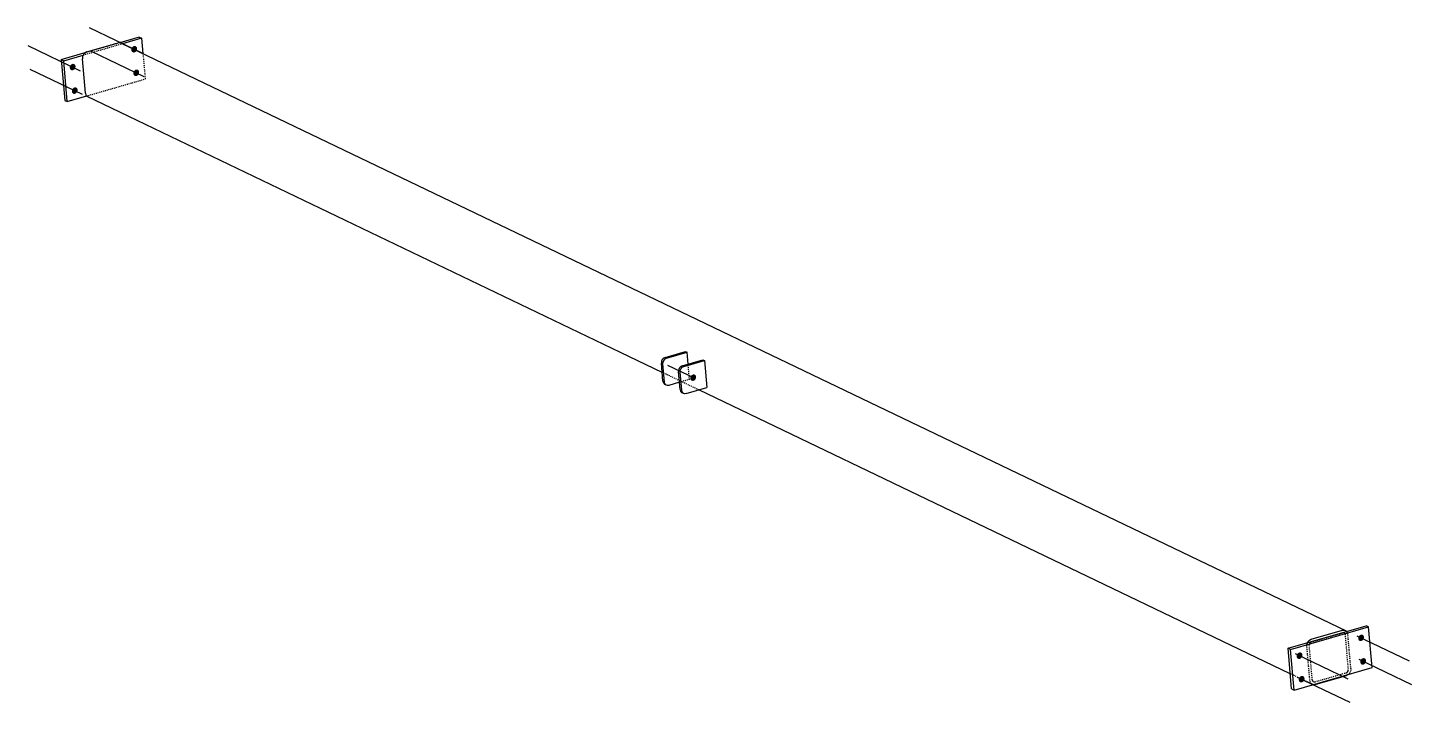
# Model space of a CAD drawing. Header units: millimetres. Extents: x 27 to 41002, y 3 to 1418.
# Drawn here: x 27 to 2887, y 23 to 1418 of the extents above; entities that cross this region are included whole.
import ezdxf

# ---------------------------------------------------------------- set-up
doc = ezdxf.new("R2010")
doc.units = ezdxf.units.MM
doc.linetypes.add('DXK_LINE_DOT2', pattern=[3.9198, 1.9599, -1.9599])
doc.layers.add('STÅL', color=7, linetype='Continuous')

msp = doc.modelspace()

# ---------------------------------------------------------------- hatches: boundary and pattern name
at = {"layer": 'STÅL', "linetype": 'Continuous'}
for points in [[(242.3, 1376.3), (243, 1377.6), (244, 1378.7), (245.1, 1379.5), (246.2, 1380.2), (247.5, 1380.5), (248.7, 1380.6), (249.9, 1380.4), (251, 1379.9), (251.9, 1379.1), (252.6, 1378.1), (253.1, 1376.9), (253.4, 1375.5), (253.3, 1374.1), (253.1, 1372.7), (252.6, 1371.4), (251.8, 1370.1), (250.9, 1369), (249.8, 1368.1), (248.6, 1367.5), (247.4, 1367.1), (246.1, 1367.1), (244.9, 1367.3), (243.9, 1367.8), (243, 1368.6), (242.2, 1369.6), (241.7, 1370.8), (241.5, 1372.1), (241.5, 1373.5), (241.8, 1374.9)], [(115.1, 1339.4), (115.9, 1340.7), (116.8, 1341.8), (117.9, 1342.7), (119.1, 1343.3), (120.3, 1343.7), (121.5, 1343.7), (122.7, 1343.5), (123.8, 1343), (124.7, 1342.2), (125.4, 1341.2), (125.9, 1340), (126.2, 1338.7), (126.2, 1337.3), (125.9, 1335.9), (125.4, 1334.5), (124.6, 1333.2), (123.7, 1332.1), (122.6, 1331.3), (121.4, 1330.6), (120.2, 1330.3), (119, 1330.2), (117.8, 1330.4), (116.7, 1330.9), (115.8, 1331.7), (115.1, 1332.7), (114.6, 1333.9), (114.3, 1335.2), (114.3, 1336.6), (114.6, 1338.1)], [(246.5, 1327.6), (247.3, 1328.9), (248.2, 1330), (249.3, 1330.9), (250.5, 1331.5), (251.7, 1331.9), (253, 1331.9), (254.2, 1331.7), (255.2, 1331.2), (256.2, 1330.4), (256.9, 1329.4), (257.4, 1328.2), (257.6, 1326.9), (257.6, 1325.5), (257.3, 1324.1), (256.8, 1322.7), (256.1, 1321.4), (255.1, 1320.3), (254.1, 1319.5), (252.9, 1318.8), (251.6, 1318.5), (250.4, 1318.4), (249.2, 1318.6), (248.1, 1319.1), (247.2, 1319.9), (246.5, 1320.9), (246, 1322.1), (245.7, 1323.4), (245.8, 1324.8), (246, 1326.3)], [(119.4, 1290.7), (120.1, 1292), (121, 1293.1), (122.1, 1294), (123.3, 1294.6), (124.6, 1295), (125.8, 1295), (127, 1294.8), (128.1, 1294.3), (129, 1293.5), (129.7, 1292.5), (130.2, 1291.3), (130.4, 1290), (130.4, 1288.6), (130.2, 1287.2), (129.6, 1285.8), (128.9, 1284.6), (128, 1283.5), (126.9, 1282.6), (125.7, 1281.9), (124.5, 1281.6), (123.2, 1281.5), (122, 1281.7), (121, 1282.3), (120, 1283), (119.3, 1284), (118.8, 1285.2), (118.6, 1286.6), (118.6, 1288), (118.9, 1289.4)], [(1397.6, 697.2), (1398.4, 698.5), (1399.3, 699.5), (1400.4, 700.4), (1401.6, 701.1), (1402.8, 701.4), (1404.1, 701.5), (1405.2, 701.3), (1406.3, 700.7), (1407.2, 700), (1408, 699), (1408.5, 697.8), (1408.7, 696.4), (1408.7, 695), (1408.4, 693.6), (1407.9, 692.3), (1407.2, 691), (1406.2, 689.9), (1405.1, 689), (1404, 688.4), (1402.7, 688), (1401.5, 688), (1400.3, 688.2), (1399.2, 688.7), (1398.3, 689.5), (1397.6, 690.5), (1397.1, 691.7), (1396.8, 693), (1396.8, 694.4), (1397.1, 695.8)], [(2778, 159.1), (2778.8, 160.3), (2779.7, 161.4), (2780.8, 162.3), (2782, 162.9), (2783.2, 163.3), (2784.5, 163.4), (2785.6, 163.1), (2786.7, 162.6), (2787.6, 161.8), (2788.4, 160.8), (2788.8, 159.6), (2789.1, 158.3), (2789.1, 156.9), (2788.8, 155.5), (2788.3, 154.1), (2787.6, 152.9), (2786.6, 151.8), (2785.5, 150.9), (2784.3, 150.3), (2783.1, 149.9), (2781.9, 149.8), (2780.7, 150.1), (2779.6, 150.6), (2778.7, 151.4), (2778, 152.4), (2777.5, 153.6), (2777.2, 154.9), (2777.2, 156.3), (2777.5, 157.7)], [(2650.9, 122.2), (2651.6, 123.5), (2652.5, 124.6), (2653.6, 125.4), (2654.8, 126.1), (2656, 126.4), (2657.3, 126.5), (2658.5, 126.3), (2659.5, 125.7), (2660.5, 125), (2661.2, 124), (2661.7, 122.8), (2661.9, 121.4), (2661.9, 120), (2661.6, 118.6), (2661.1, 117.3), (2660.4, 116), (2659.4, 114.9), (2658.4, 114), (2657.2, 113.4), (2655.9, 113), (2654.7, 113), (2653.5, 113.2), (2652.4, 113.7), (2651.5, 114.5), (2650.8, 115.5), (2650.3, 116.7), (2650.1, 118), (2650.1, 119.4), (2650.3, 120.8)], [(2782.3, 110.4), (2783, 111.7), (2784, 112.7), (2785, 113.6), (2786.2, 114.3), (2787.5, 114.6), (2788.7, 114.7), (2789.9, 114.5), (2791, 113.9), (2791.9, 113.2), (2792.6, 112.2), (2793.1, 111), (2793.4, 109.6), (2793.3, 108.2), (2793.1, 106.8), (2792.6, 105.5), (2791.8, 104.2), (2790.9, 103.1), (2789.8, 102.2), (2788.6, 101.6), (2787.4, 101.2), (2786.1, 101.2), (2784.9, 101.4), (2783.9, 101.9), (2783, 102.7), (2782.2, 103.7), (2781.7, 104.9), (2781.5, 106.2), (2781.5, 107.6), (2781.8, 109)], [(2655.1, 73.5), (2655.9, 74.8), (2656.8, 75.9), (2657.9, 76.8), (2659.1, 77.4), (2660.3, 77.8), (2661.5, 77.8), (2662.7, 77.6), (2663.8, 77.1), (2664.7, 76.3), (2665.4, 75.3), (2665.9, 74.1), (2666.2, 72.8), (2666.2, 71.4), (2665.9, 70), (2665.4, 68.6), (2664.6, 67.3), (2663.7, 66.2), (2662.6, 65.3), (2661.4, 64.7), (2660.2, 64.4), (2659, 64.3), (2657.8, 64.5), (2656.7, 65), (2655.8, 65.8), (2655.1, 66.8), (2654.6, 68), (2654.3, 69.3), (2654.3, 70.7), (2654.6, 72.2)]]:
    msp.add_hatch(color=96, dxfattribs=at).paths.add_polyline_path(points)

# ---------------------------------------------------------------- linework, layer by layer
at = {"layer": 'STÅL', "color": 96, "linetype": 'Continuous'}
for p, q in [((154.4, 1418.5), (263.1, 1366.3)), ((27.3, 1381.6), (136, 1329.4)), ((158.7, 1369.8), (267.4, 1317.6)), ((31.5, 1332.9), (140.2, 1280.7)), ((1406.7, 692.8), (1350.4, 719.9)), ((2774, 161), (2882.7, 108.8)), ((2646.8, 124.1), (2755.5, 71.9)), ((2778.3, 112.3), (2887, 60.1)), ((2651.1, 75.5), (2759.8, 23.3))]:
    msp.add_line(p, q, dxfattribs=at)
at = {"layer": 'STÅL', "color": 7, "linetype": 'DXK_LINE_DOT2'}
for p, q in [((223.4, 1385.1), (142, 1361.5)), ((217.6, 1387.4), (146.3, 1366.8)), ((265.6, 1364.9), (270.2, 1312.3)), ((149.4, 1277.3), (270.2, 1312.3)), ((1395, 691.1), (1392.3, 722.9)), ((1414.4, 669.3), (1338.6, 705.7)), ((1395, 691.1), (1374.5, 685.2)), ((2671, 139.6), (2671.4, 144.1)), ((2671.4, 144.1), (2672.5, 146.8)), ((2676.2, 143.4), (2676, 141.1)), ((2677.2, 145.5), (2676.2, 143.4)), ((2678.7, 147.2), (2677.2, 145.5)), ((2680.6, 148.2), (2678.7, 147.2)), ((2680.6, 148.2), (2745.1, 166.9)), ((2747.1, 167), (2745.1, 166.9)), ((2748.8, 166.3), (2747.1, 167)), ((2750.1, 164.8), (2748.8, 166.3)), ((2750.7, 162.7), (2750.1, 164.8)), ((2756.9, 91.6), (2750.7, 162.7)), ((2754.6, 168.3), (2753, 170.1)), ((2755.7, 164.2), (2754.6, 168.3)), ((2762, 93.1), (2755.7, 164.2)), ((2677.2, 68.5), (2671, 139.6)), ((2682.3, 70), (2676, 141.1)), ((2754.2, 85.5), (2755.7, 87.2)), ((2755.7, 87.2), (2756.7, 89.3)), ((2756.7, 89.3), (2756.9, 91.6)), ((2761.6, 88.5), (2759.7, 84.3)), ((2762, 93.1), (2761.6, 88.5)), ((2680.9, 61.4), (2636.8, 82.5)), ((2678.3, 64.4), (2677.2, 68.5)), ((2680.9, 61.4), (2678.3, 64.4)), ((2684.4, 59.9), (2680.9, 61.4)), ((2682.3, 70), (2682.8, 67.9)), ((2682.8, 67.9), (2684.1, 66.4)), ((2684.1, 66.4), (2685.9, 65.7)), ((2684.4, 59.9), (2684.9, 60)), ((2685.9, 65.7), (2687.9, 65.8)), ((2687.9, 65.8), (2752.3, 84.5)), ((2752.3, 84.5), (2754.2, 85.5)), ((2756.6, 80.9), (2756.1, 80.6)), ((2759.7, 84.3), (2756.6, 80.9))]:
    msp.add_line(p, q, dxfattribs=at)
at = {"layer": 'STÅL', "color": 2, "linetype": 'Continuous'}
for p, q in [((149.7, 1368.5), (214.1, 1387.2)), ((218.1, 1387.5), (214.1, 1387.2)), ((257.6, 1399.1), (217.6, 1387.4)), ((221.6, 1386), (218.1, 1387.5)), ((221.6, 1386), (2752.1, 171.3)), ((262.8, 1396.5), (223.4, 1385.1)), ((257.6, 1399.1), (262.8, 1396.5)), ((262.8, 1396.5), (265.6, 1364.9)), ((96.5, 1352.3), (146.3, 1366.8)), ((96.5, 1352.3), (103.9, 1268.1)), ((96.5, 1352.3), (101.7, 1349.8)), ((101.7, 1349.8), (142, 1361.5)), ((109.1, 1265.6), (101.7, 1349.8)), ((140.9, 1358.9), (140.5, 1354.3)), ((146.7, 1283.2), (140.5, 1354.3)), ((142.7, 1363.1), (140.9, 1358.9)), ((145.8, 1366.5), (142.7, 1363.1)), ((149.7, 1368.5), (145.8, 1366.5)), ((103.9, 1268.1), (109.1, 1265.6)), ((109.1, 1265.6), (149.4, 1277.3)), ((146.7, 1283.2), (147.8, 1279.1)), ((147.8, 1279.1), (150.4, 1276.1)), ((1338.6, 705.7), (150.4, 1276.1)), ((1344.6, 736.5), (1387, 748.8)), ((1347.7, 735), (1390.1, 747.3)), ((1387, 748.8), (1390.1, 747.3)), ((1392.3, 722.9), (1390.1, 747.3)), ((1337.3, 728.5), (1336.9, 724.7)), ((1340.2, 687.2), (1336.9, 724.7)), ((1338.8, 732), (1337.3, 728.5)), ((1341.4, 734.9), (1338.8, 732)), ((1340.1, 723.2), (1340.4, 726.9)), ((1343.3, 685.7), (1340.1, 723.2)), ((1340.4, 726.9), (1342, 730.5)), ((1344.6, 736.5), (1341.4, 734.9)), ((1342, 730.5), (1344.6, 733.3)), ((1344.6, 733.3), (1347.7, 735)), ((1377, 717.8), (1374.5, 714.9)), ((1380.2, 719.4), (1377, 717.8)), ((1377.6, 713.4), (1380.2, 716.2)), ((1380.2, 719.4), (1422.6, 731.7)), ((1380.2, 716.2), (1383.4, 717.9)), ((1383.4, 717.9), (1425.8, 730.2)), ((1422.6, 731.7), (1425.8, 730.2)), ((1425.8, 730.2), (1430.7, 674)), ((1340.2, 687.2), (1341.2, 683.8)), ((1372.9, 711.4), (1372.6, 707.6)), ((1375.8, 670.1), (1372.6, 707.6)), ((1374.5, 714.9), (1372.9, 711.4)), ((1375.7, 706.1), (1376, 709.8)), ((1379, 668.6), (1375.7, 706.1)), ((1376, 709.8), (1377.6, 713.4)), ((1341.2, 683.8), (1343.3, 681.3)), ((1344.3, 682.3), (1343.3, 685.7)), ((1343.3, 681.3), (1346.4, 679.8)), ((1346.4, 679.8), (1344.3, 682.3)), ((1349.3, 678.6), (1346.4, 679.8)), ((1352.6, 678.8), (1349.3, 678.6)), ((1374.5, 685.2), (1352.6, 678.8)), ((1375.8, 670.1), (1376.8, 666.7)), ((1376.8, 666.7), (1378.9, 664.2)), ((1378.9, 664.2), (1382, 662.7)), ((1379.9, 665.2), (1379, 668.6)), ((1382, 662.7), (1379.9, 665.2)), ((1385, 661.5), (1382, 662.7)), ((1388.3, 661.7), (1385, 661.5)), ((1388.3, 661.7), (1430.7, 674)), ((2636.8, 82.5), (1414.4, 669.3)), ((2632.2, 135.1), (2793.3, 181.8)), ((2637.5, 132.6), (2798.6, 179.3)), ((2680.2, 153.8), (2744.6, 172.5)), ((2744.6, 172.5), (2748.6, 172.8)), ((2748.6, 172.8), (2752.1, 171.3)), ((2798.6, 179.3), (2793.3, 181.8)), ((2805.9, 95.1), (2798.6, 179.3)), ((2672.5, 146.8), (2673.2, 148.4)), ((2673.2, 148.4), (2676.3, 151.8)), ((2676.3, 151.8), (2680.2, 153.8)), ((2753, 170.1), (2752.1, 171.3)), ((2637.5, 132.6), (2632.2, 135.1)), ((2639.6, 50.9), (2632.2, 135.1)), ((2644.8, 48.4), (2637.5, 132.6)), ((2644.8, 48.4), (2805.9, 95.1)), ((2684.9, 60), (2688.3, 60.2)), ((2688.3, 60.2), (2752.8, 78.9)), ((2756.1, 80.6), (2752.8, 78.9)), ((2639.6, 50.9), (2644.8, 48.4))]:
    msp.add_line(p, q, dxfattribs=at)

doc.saveas('drawing.dxf')
